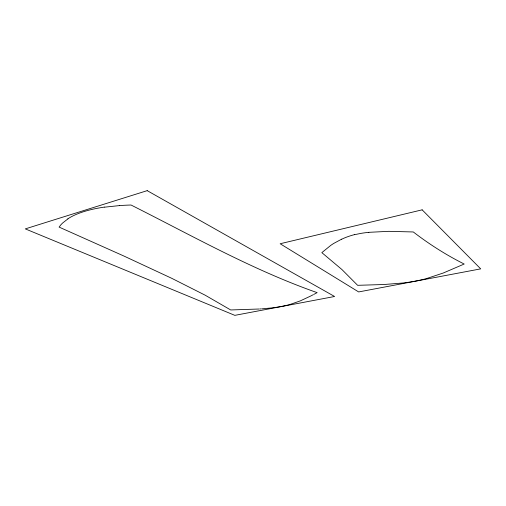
<?xml version="1.0" encoding="UTF-8"?>
<svg xmlns="http://www.w3.org/2000/svg" width="506" height="506" viewBox="0 0 506 506"><rect width="100%" height="100%" fill="white"/><g stroke="black" fill="none" stroke-linecap="round" stroke-linejoin="round"><path stroke-width="0.76" d="M67.956 218.87L62.744 222.918A100.352 36.944 2.8 0 0 60.682 225.043L59.107 227.099L124.059 256.106L171.762 278.325L205.107 295.162L230.698 309.957L258.876 309.021M314.093 294.258L317.135 292.639C252.304 269.869 192.255 235.783 131.041 205.019L129.821 205.056A100.074 36.533 3 0 0 119.403 205.6M312.898 294.884L313.378 294.631M311.962 295.371L312.43 295.131M311.026 295.852L311.494 295.612M310.564 296.092L300.121 300.956L290.431 304.315M341.664 239.161L333.833 243.367A109.271 36.755 -5.3 0 0 330.734 245.404L321.841 252.639L341.961 269.571L357.628 285.314L384.035 284.511L402.871 283.006A63.807 21.429 -4.4 0 0 426.824 278.502M426.779 278.483L443.243 273.019L464.198 264.031C446.235 255.03 429.221 244.208 413.301 231.963L388.779 231.331L368.842 232.324M354.529 234.683L361.139 233.342A46.976 16.774 -4 0 1 368.842 232.33M104.729 207.15L119.403 205.6M262.095 308.812L270.874 308.015A56.495 17.508 -0.4 0 0 290.482 304.334M261.292 308.869L259.679 308.97M67.836 218.832A86.197 31.922 3.3 0 1 104.641 207.074M341.759 239.186A46.982 16.806 -4.2 0 1 354.453 234.632M147.208 190.648L25.3 228.889L234.835 315.352L334.599 296.491L147.208 190.648M422.149 209.838L280.153 243.747L358.665 291.937L480.7 268.869L422.149 209.838"/></g></svg>
